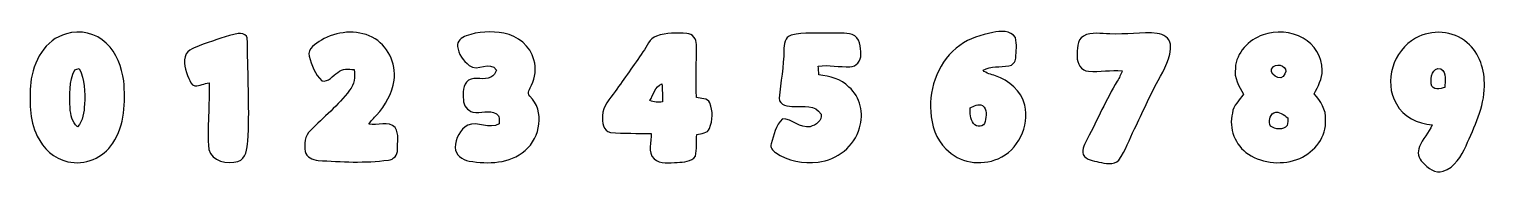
# Model space of a CAD drawing. Header units: centimetres. Extents: x -12.9 to 12.9, y -1.3 to 1.3.
import ezdxf

# ---------------------------------------------------------------- set-up
doc = ezdxf.new("R2010")
doc.units = ezdxf.units.CM
doc.header["$MEASUREMENT"] = 0
doc.layers.add('Camada 1', color=7, linetype='Continuous')

msp = doc.modelspace()

# ---------------------------------------------------------------- linework, layer by layer
at = {"layer": 'Camada 1', "color": 156}
for points, knots in [([(-12.25938, 1.17651), (-12.01632, 1.2506), (-11.73233, 1.18816), (-11.55029, 1.00858), (-11.55029, 1.00858), (-11.36191, 0.83784), (-11.28112, 0.58242), (-11.24196, 0.3383), (-11.24196, 0.3383), (-11.20704, -0.03703), (-11.22151, -0.44484), (-11.43669, -0.76904), (-11.43669, -0.76904), (-11.59933, -1.03292), (-11.93588, -1.16521), (-12.2361, -1.09819), (-12.2361, -1.09819), (-12.47775, -1.04598), (-12.67601, -0.8643), (-12.77654, -0.64206), (-12.77654, -0.64206), (-12.92189, -0.34783), (-12.9166, -0.00987), (-12.89402, 0.30973), (-12.89402, 0.30973), (-12.84816, 0.67768), (-12.64425, 1.07667), (-12.25938, 1.17651)], [0, 0, 0, 0, 0.125, 0.125, 0.125, 0.125, 0.25, 0.25, 0.25, 0.25, 0.375, 0.375, 0.375, 0.375, 0.5, 0.5, 0.5, 0.5, 0.625, 0.625, 0.625, 0.625, 0.75, 0.75, 0.75, 0.75, 1, 1, 1, 1]), ([(-9.81498, 0.99589), (-9.6139, 1.06257), (-9.41598, 1.14582), (-9.20608, 1.18109), (-9.20608, 1.18109), (-9.15175, 1.19591), (-9.10166, 1.16945), (-9.05898, 1.1377), (-9.05898, 1.1377), (-9.03393, 1.05516), (-9.04381, 0.96731), (-9.04134, 0.88229), (-9.04134, 0.88229), (-9.03534, 0.34536), (-9.00324, -0.19297), (-9.03604, -0.72989), (-9.03604, -0.72989), (-9.05333, -0.86184), (-9.06004, -1.04598), (-9.21173, -1.09502), (-9.21173, -1.09502), (-9.39905, -1.14406), (-9.67634, -1.09361), (-9.73067, -0.87806), (-9.73067, -0.87806), (-9.75959, -0.48331), (-9.71373, -0.08748), (-9.72502, 0.30726), (-9.72502, 0.30726), (-9.80898, 0.28821), (-9.89048, 0.25541), (-9.97726, 0.25118), (-9.97726, 0.25118), (-10.04076, 0.26563), (-10.06086, 0.33443), (-10.08732, 0.38488), (-10.08732, 0.38488), (-10.14448, 0.51964), (-10.1988, 0.68121), (-10.13283, 0.82232), (-10.13283, 0.82232), (-10.05734, 0.92321), (-9.9254, 0.94933), (-9.81498, 0.99589)], [0, 0, 0, 0, 0.08333333, 0.08333333, 0.08333333, 0.08333333, 0.16666667, 0.16666667, 0.16666667, 0.16666667, 0.25, 0.25, 0.25, 0.25, 0.33333333, 0.33333333, 0.33333333, 0.33333333, 0.41666667, 0.41666667, 0.41666667, 0.41666667, 0.5, 0.5, 0.5, 0.5, 0.58333333, 0.58333333, 0.58333333, 0.58333333, 0.66666667, 0.66666667, 0.66666667, 0.66666667, 0.75, 0.75, 0.75, 0.75, 0.83333333, 0.83333333, 0.83333333, 0.83333333, 1, 1, 1, 1]), ([(-7.73041, 1.06186), (-7.4609, 1.22202), (-7.10952, 1.26047), (-6.82554, 1.11619), (-6.82554, 1.11619), (-6.55284, 0.97542), (-6.39585, 0.65405), (-6.4389, 0.35172), (-6.4389, 0.35172), (-6.47522, 0.11959), (-6.58741, -0.10054), (-6.75252, -0.26775), (-6.75252, -0.26775), (-6.80084, -0.31891), (-6.84494, -0.37358), (-6.88657, -0.43039), (-6.88657, -0.43039), (-6.73381, -0.45931), (-6.53944, -0.3623), (-6.41879, -0.49072), (-6.41879, -0.49072), (-6.34471, -0.60678), (-6.3814, -0.75423), (-6.37716, -0.88406), (-6.37716, -0.88406), (-6.37292, -0.9793), (-6.44701, -1.05974), (-6.54049, -1.06927), (-6.54049, -1.06927), (-6.95466, -1.12501), (-7.3741, -1.10172), (-7.78932, -1.07456), (-7.78932, -1.07456), (-7.88353, -1.06539), (-7.99641, -1.01881), (-8.01828, -0.91687), (-8.01828, -0.91687), (-8.0398, -0.78705), (-8.02428, -0.63675), (-7.92374, -0.54222), (-7.92374, -0.54222), (-7.68984, -0.30726), (-7.43091, -0.09313), (-7.22982, 0.17215), (-7.22982, 0.17215), (-7.1448, 0.27586), (-7.12328, 0.41098), (-7.1494, 0.5401), (-7.1494, 0.5401), (-7.24817, 0.55068), (-7.35753, 0.55915), (-7.43937, 0.49142), (-7.43937, 0.49142), (-7.52722, 0.4332), (-7.60165, 0.31114), (-7.72195, 0.34183), (-7.72195, 0.34183), (-7.84506, 0.45473), (-7.90292, 0.62194), (-7.94985, 0.77786), (-7.94985, 0.77786), (-7.97242, 0.91756), (-7.83342, 1.00153), (-7.73041, 1.06186)], [0, 0, 0, 0, 0.05882353, 0.05882353, 0.05882353, 0.05882353, 0.11764706, 0.11764706, 0.11764706, 0.11764706, 0.17647059, 0.17647059, 0.17647059, 0.17647059, 0.23529412, 0.23529412, 0.23529412, 0.23529412, 0.29411765, 0.29411765, 0.29411765, 0.29411765, 0.35294118, 0.35294118, 0.35294118, 0.35294118, 0.41176471, 0.41176471, 0.41176471, 0.41176471, 0.47058824, 0.47058824, 0.47058824, 0.47058824, 0.52941176, 0.52941176, 0.52941176, 0.52941176, 0.58823529, 0.58823529, 0.58823529, 0.58823529, 0.64705882, 0.64705882, 0.64705882, 0.64705882, 0.70588235, 0.70588235, 0.70588235, 0.70588235, 0.76470588, 0.76470588, 0.76470588, 0.76470588, 0.82352941, 0.82352941, 0.82352941, 0.82352941, 0.88235294, 0.88235294, 0.88235294, 0.88235294, 1, 1, 1, 1]), ([(-5.15832, 1.13982), (-4.94665, 1.22166), (-4.70923, 1.22449), (-4.48768, 1.18604), (-4.48768, 1.18604), (-4.24144, 1.14335), (-4.0146, 0.9599), (-3.95323, 0.71332), (-3.95323, 0.71332), (-3.90983, 0.56444), (-3.9257, 0.39933), (-4.00015, 0.26317), (-4.00015, 0.26317), (-4.02271, 0.2025), (-4.09222, 0.12347), (-4.02554, 0.06738), (-4.02554, 0.06738), (-3.75813, -0.19685), (-3.8375, -0.66815), (-4.11056, -0.89853), (-4.11056, -0.89853), (-4.3808, -1.13454), (-4.76885, -1.14477), (-5.10504, -1.08584), (-5.10504, -1.08584), (-5.22427, -1.06644), (-5.35552, -0.97542), (-5.35128, -0.84278), (-5.35128, -0.84278), (-5.35235, -0.68615), (-5.26345, -0.52704), (-5.12938, -0.44662), (-5.12938, -0.44662), (-4.94805, -0.36829), (-4.74873, -0.53586), (-4.57164, -0.42121), (-4.57164, -0.42121), (-4.57975, -0.36089), (-4.55259, -0.28046), (-4.61963, -0.24659), (-4.61963, -0.24659), (-4.75156, -0.16932), (-4.90185, -0.23847), (-5.04225, -0.21872), (-5.04225, -0.21872), (-5.13396, -0.18486), (-5.20734, -0.09842), (-5.2077, 0.00212), (-5.2077, 0.00212), (-5.2137, 0.12135), (-5.22427, 0.27128), (-5.11562, 0.35102), (-5.11562, 0.35102), (-4.99533, 0.42862), (-4.83975, 0.33513), (-4.71769, 0.40781), (-4.71769, 0.40781), (-4.66336, 0.4265), (-4.64219, 0.4819), (-4.61926, 0.52916), (-4.61926, 0.52916), (-4.73428, 0.71613), (-4.95757, 0.49035), (-5.10433, 0.61348), (-5.10433, 0.61348), (-5.20876, 0.69639), (-5.29978, 0.81597), (-5.3093, 0.95284), (-5.3093, 0.95284), (-5.32448, 1.04634), (-5.23699, 1.11266), (-5.15832, 1.13982)], [0, 0, 0, 0, 0.05263158, 0.05263158, 0.05263158, 0.05263158, 0.10526316, 0.10526316, 0.10526316, 0.10526316, 0.15789474, 0.15789474, 0.15789474, 0.15789474, 0.21052632, 0.21052632, 0.21052632, 0.21052632, 0.26315789, 0.26315789, 0.26315789, 0.26315789, 0.31578947, 0.31578947, 0.31578947, 0.31578947, 0.36842105, 0.36842105, 0.36842105, 0.36842105, 0.42105263, 0.42105263, 0.42105263, 0.42105263, 0.47368421, 0.47368421, 0.47368421, 0.47368421, 0.52631579, 0.52631579, 0.52631579, 0.52631579, 0.57894737, 0.57894737, 0.57894737, 0.57894737, 0.63157895, 0.63157895, 0.63157895, 0.63157895, 0.68421053, 0.68421053, 0.68421053, 0.68421053, 0.73684211, 0.73684211, 0.73684211, 0.73684211, 0.78947368, 0.78947368, 0.78947368, 0.78947368, 0.84210526, 0.84210526, 0.84210526, 0.84210526, 0.89473684, 0.89473684, 0.89473684, 0.89473684, 1, 1, 1, 1]), ([(-1.77482, 1.13665), (-1.60231, 1.19556), (-1.41605, 1.19167), (-1.23613, 1.18426), (-1.23613, 1.18426), (-1.13841, 1.1818), (-1.06221, 1.08091), (-1.06785, 0.98602), (-1.06785, 0.98602), (-1.0668, 0.67168), (-1.07631, 0.35701), (-1.0689, 0.04268), (-1.0689, 0.04268), (-0.98918, 0.02258), (-0.86924, 0.04056), (-0.83219, -0.05291), (-0.83219, -0.05291), (-0.76658, -0.19402), (-0.77964, -0.36264), (-0.83538, -0.50517), (-0.83538, -0.50517), (-0.86676, -0.59796), (-0.98283, -0.59124), (-1.06045, -0.61277), (-1.06045, -0.61277), (-1.07631, -0.74012), (-1.0555, -0.87171), (-1.08691, -0.9973), (-1.08691, -0.9973), (-1.155, -1.10418), (-1.2954, -1.10101), (-1.40723, -1.10949), (-1.40723, -1.10949), (-1.54515, -1.11407), (-1.7085, -1.14618), (-1.82033, -1.04422), (-1.82033, -1.04422), (-1.94663, -0.92709), (-1.8609, -0.74329), (-1.87218, -0.59513), (-1.87218, -0.59513), (-2.11278, -0.58878), (-2.35513, -0.60218), (-2.59467, -0.57608), (-2.59467, -0.57608), (-2.7245, -0.55174), (-2.75025, -0.39088), (-2.73507, -0.28151), (-2.73507, -0.28151), (-2.73261, -0.10829), (-2.60456, 0.01798), (-2.51178, 0.15063), (-2.51178, 0.15063), (-2.34526, 0.38381), (-2.18227, 0.61911), (-2.01789, 0.85336), (-2.01789, 0.85336), (-1.94522, 0.95284), (-1.90358, 1.09536), (-1.77482, 1.13665)], [0, 0, 0, 0, 0.0625, 0.0625, 0.0625, 0.0625, 0.125, 0.125, 0.125, 0.125, 0.1875, 0.1875, 0.1875, 0.1875, 0.25, 0.25, 0.25, 0.25, 0.3125, 0.3125, 0.3125, 0.3125, 0.375, 0.375, 0.375, 0.375, 0.4375, 0.4375, 0.4375, 0.4375, 0.5, 0.5, 0.5, 0.5, 0.5625, 0.5625, 0.5625, 0.5625, 0.625, 0.625, 0.625, 0.625, 0.6875, 0.6875, 0.6875, 0.6875, 0.75, 0.75, 0.75, 0.75, 0.8125, 0.8125, 0.8125, 0.8125, 0.875, 0.875, 0.875, 0.875, 1, 1, 1, 1]), ([(0.61806, 1.15147), (0.84172, 1.21002), (1.07667, 1.18215), (1.30527, 1.18991), (1.30527, 1.18991), (1.43651, 1.18356), (1.57302, 1.20332), (1.7011, 1.16699), (1.7011, 1.16699), (1.83761, 1.10666), (1.85278, 0.9398), (1.85208, 0.80926), (1.85208, 0.80926), (1.86019, 0.70272), (1.77305, 0.58384), (1.66051, 0.59019), (1.66051, 0.59019), (1.4725, 0.5842), (1.28551, 0.62793), (1.09784, 0.60395), (1.09784, 0.60395), (1.10067, 0.55245), (1.10384, 0.50058), (1.10771, 0.44874), (1.10771, 0.44874), (1.29892, 0.41945), (1.50388, 0.37747), (1.64253, 0.23035), (1.64253, 0.23035), (1.84255, 0.05396), (1.91065, -0.24306), (1.8295, -0.49423), (1.8295, -0.49423), (1.74166, -0.82515), (1.42945, -1.06715), (1.09466, -1.10559), (1.09466, -1.10559), (0.83326, -1.13417), (0.55491, -1.08691), (0.33584, -0.93556), (0.33584, -0.93556), (0.28645, -0.90028), (0.23247, -0.84349), (0.2607, -0.77823), (0.2607, -0.77823), (0.30833, -0.62618), (0.33867, -0.45084), (0.45895, -0.33796), (0.45895, -0.33796), (0.635, -0.3309), (0.76941, -0.51047), (0.95144, -0.47483), (0.95144, -0.47483), (1.05092, -0.44803), (1.17333, -0.36971), (1.14582, -0.24977), (1.14582, -0.24977), (1.04598, -0.08361), (0.83185, -0.11782), (0.66852, -0.1157), (0.66852, -0.1157), (0.5669, -0.1143), (0.40604, -0.10089), (0.40216, 0.0321), (0.40216, 0.0321), (0.42827, 0.31608), (0.48472, 0.5976), (0.48506, 0.8837), (0.48506, 0.8837), (0.49318, 0.98212), (0.496, 1.12747), (0.61806, 1.15147)], [0, 0, 0, 0, 0.05263158, 0.05263158, 0.05263158, 0.05263158, 0.10526316, 0.10526316, 0.10526316, 0.10526316, 0.15789474, 0.15789474, 0.15789474, 0.15789474, 0.21052632, 0.21052632, 0.21052632, 0.21052632, 0.26315789, 0.26315789, 0.26315789, 0.26315789, 0.31578947, 0.31578947, 0.31578947, 0.31578947, 0.36842105, 0.36842105, 0.36842105, 0.36842105, 0.42105263, 0.42105263, 0.42105263, 0.42105263, 0.47368421, 0.47368421, 0.47368421, 0.47368421, 0.52631579, 0.52631579, 0.52631579, 0.52631579, 0.57894737, 0.57894737, 0.57894737, 0.57894737, 0.63157895, 0.63157895, 0.63157895, 0.63157895, 0.68421053, 0.68421053, 0.68421053, 0.68421053, 0.73684211, 0.73684211, 0.73684211, 0.73684211, 0.78947368, 0.78947368, 0.78947368, 0.78947368, 0.84210526, 0.84210526, 0.84210526, 0.84210526, 0.89473684, 0.89473684, 0.89473684, 0.89473684, 1, 1, 1, 1]), ([(3.6135, 0.97155), (3.78283, 1.10137), (3.99345, 1.15639), (4.1984, 1.20085), (4.1984, 1.20085), (4.33563, 1.22731), (4.51167, 1.24388), (4.59916, 1.10878), (4.59916, 1.10878), (4.6302, 0.9906), (4.61362, 0.86642), (4.6048, 0.74648), (4.6048, 0.74648), (4.60199, 0.6798), (4.54837, 0.61241), (4.4792, 0.60783), (4.4792, 0.60783), (4.32681, 0.5842), (4.16594, 0.60325), (4.02342, 0.53162), (4.02342, 0.53162), (4.07882, 0.46496), (4.17089, 0.46214), (4.24602, 0.42969), (4.24602, 0.42969), (4.48697, 0.34924), (4.70181, 0.1584), (4.76815, -0.09207), (4.76815, -0.09207), (4.85315, -0.46884), (4.6475, -0.89076), (4.29083, -1.04422), (4.29083, -1.04422), (3.98638, -1.17792), (3.59163, -1.11901), (3.36515, -0.86747), (3.36515, -0.86747), (3.18664, -0.69885), (3.1115, -0.45084), (3.09421, -0.21201), (3.09421, -0.21201), (3.06105, 0.23388), (3.24238, 0.70872), (3.6135, 0.97155)], [0, 0, 0, 0, 0.08333333, 0.08333333, 0.08333333, 0.08333333, 0.16666667, 0.16666667, 0.16666667, 0.16666667, 0.25, 0.25, 0.25, 0.25, 0.33333333, 0.33333333, 0.33333333, 0.33333333, 0.41666667, 0.41666667, 0.41666667, 0.41666667, 0.5, 0.5, 0.5, 0.5, 0.58333333, 0.58333333, 0.58333333, 0.58333333, 0.66666667, 0.66666667, 0.66666667, 0.66666667, 0.75, 0.75, 0.75, 0.75, 0.83333333, 0.83333333, 0.83333333, 0.83333333, 1, 1, 1, 1]), ([(6.27873, 1.17686), (6.5592, 1.15639), (6.8393, 1.21425), (7.11941, 1.18463), (7.11941, 1.18463), (7.22417, 1.17264), (7.34272, 1.10489), (7.35365, 0.98989), (7.35365, 0.98989), (7.36917, 0.75423), (7.24464, 0.54327), (7.1321, 0.34607), (7.1321, 0.34607), (6.97971, 0.06702), (6.8587, -0.22718), (6.71583, -0.51082), (6.71583, -0.51082), (6.62233, -0.69708), (6.55496, -0.89782), (6.43748, -1.07102), (6.43748, -1.07102), (6.34364, -1.16204), (6.19583, -1.12535), (6.08083, -1.10455), (6.08083, -1.10455), (5.98311, -1.07843), (5.85681, -1.07068), (5.80354, -0.97084), (5.80354, -0.97084), (5.77356, -0.86924), (5.8374, -0.77505), (5.87869, -0.68721), (5.87869, -0.68721), (6.05825, -0.34783), (6.211, 0.00599), (6.40927, 0.33584), (6.40927, 0.33584), (6.44384, 0.39334), (6.4724, 0.45402), (6.49569, 0.51681), (6.49569, 0.51681), (6.29637, 0.53974), (6.0974, 0.49354), (5.89845, 0.51047), (5.89845, 0.51047), (5.77003, 0.52034), (5.68783, 0.65263), (5.69841, 0.77364), (5.69841, 0.77364), (5.69948, 0.89817), (5.68607, 1.06327), (5.80918, 1.1377), (5.80918, 1.1377), (5.95205, 1.21778), (6.12315, 1.1751), (6.27873, 1.17686)], [0, 0, 0, 0, 0.06666667, 0.06666667, 0.06666667, 0.06666667, 0.13333333, 0.13333333, 0.13333333, 0.13333333, 0.2, 0.2, 0.2, 0.2, 0.26666667, 0.26666667, 0.26666667, 0.26666667, 0.33333333, 0.33333333, 0.33333333, 0.33333333, 0.4, 0.4, 0.4, 0.4, 0.46666667, 0.46666667, 0.46666667, 0.46666667, 0.53333333, 0.53333333, 0.53333333, 0.53333333, 0.6, 0.6, 0.6, 0.6, 0.66666667, 0.66666667, 0.66666667, 0.66666667, 0.73333333, 0.73333333, 0.73333333, 0.73333333, 0.8, 0.8, 0.8, 0.8, 0.86666667, 0.86666667, 0.86666667, 0.86666667, 1, 1, 1, 1]), ([(8.99759, 1.15675), (9.22867, 1.24001), (9.49325, 1.21849), (9.70808, 1.10067), (9.70808, 1.10067), (9.91093, 0.98636), (10.05134, 0.76446), (10.04851, 0.52916), (10.04851, 0.52916), (10.0524, 0.37606), (9.97267, 0.24058), (9.90706, 0.10795), (9.90706, 0.10795), (10.02242, -0.01729), (10.12048, -0.17463), (10.1099, -0.35207), (10.1099, -0.35207), (10.12647, -0.65017), (9.91693, -0.92287), (9.65234, -1.03998), (9.65234, -1.03998), (9.35848, -1.15851), (9.00394, -1.14053), (8.73724, -0.96237), (8.73724, -0.96237), (8.50159, -0.80785), (8.38446, -0.50482), (8.45255, -0.23176), (8.45255, -0.23176), (8.47372, -0.09806), (8.57566, -0.00316), (8.6508, 0.10159), (8.6508, 0.10159), (8.56896, 0.242), (8.47831, 0.39546), (8.50618, 0.56515), (8.50618, 0.56515), (8.5217, 0.84242), (8.74006, 1.07526), (8.99759, 1.15675)], [0, 0, 0, 0, 0.09090909, 0.09090909, 0.09090909, 0.09090909, 0.18181818, 0.18181818, 0.18181818, 0.18181818, 0.27272727, 0.27272727, 0.27272727, 0.27272727, 0.36363636, 0.36363636, 0.36363636, 0.36363636, 0.45454545, 0.45454545, 0.45454545, 0.45454545, 0.54545455, 0.54545455, 0.54545455, 0.54545455, 0.63636364, 0.63636364, 0.63636364, 0.63636364, 0.72727273, 0.72727273, 0.72727273, 0.72727273, 0.81818182, 0.81818182, 0.81818182, 0.81818182, 1, 1, 1, 1]), ([(11.70869, 1.09784), (11.99232, 1.26083), (12.3758, 1.23506), (12.62486, 1.01881), (12.62486, 1.01881), (12.84676, 0.83219), (12.93883, 0.52987), (12.93001, 0.24729), (12.93001, 0.24729), (12.92718, -0.13124), (12.75362, -0.47695), (12.60439, -0.81526), (12.60439, -0.81526), (12.52149, -1.00047), (12.40367, -1.19944), (12.1987, -1.26505), (12.1987, -1.26505), (12.05793, -1.3148), (11.92459, -1.21002), (11.83462, -1.11266), (11.83462, -1.11266), (11.75702, -1.04174), (11.73551, -0.92499), (11.775, -0.82902), (11.775, -0.82902), (11.83216, -0.69037), (11.94187, -0.58137), (11.99973, -0.44272), (11.99973, -0.44272), (11.74643, -0.42228), (11.48856, -0.29845), (11.3658, -0.06702), (11.3658, -0.06702), (11.13225, 0.32985), (11.31252, 0.88053), (11.70869, 1.09784)], [0, 0, 0, 0, 0.1, 0.1, 0.1, 0.1, 0.2, 0.2, 0.2, 0.2, 0.3, 0.3, 0.3, 0.3, 0.4, 0.4, 0.4, 0.4, 0.5, 0.5, 0.5, 0.5, 0.6, 0.6, 0.6, 0.6, 0.7, 0.7, 0.7, 0.7, 0.8, 0.8, 0.8, 0.8, 1, 1, 1, 1]), ([(-12.10909, 0.53869), (-12.10909, 0.53869), (-12.10909, 0.53869), (-12.10909, 0.53869), (-12.10909, 0.53869), (-12.21245, 0.32702), (-12.20434, 0.08748), (-12.19411, -0.14181), (-12.19411, -0.14181), (-12.18494, -0.26282), (-12.15918, -0.39475), (-12.06252, -0.47766), (-12.06252, -0.47766), (-11.96093, -0.369), (-11.94681, -0.21412), (-11.93729, -0.07301), (-11.93729, -0.07301), (-11.92988, 0.14005), (-11.9253, 0.36653), (-12.03536, 0.55738), (-12.03536, 0.55738), (-12.0537, 0.55279), (-12.09075, 0.54327), (-12.10909, 0.53869)], [0, 0, 0, 0, 0.14285714, 0.14285714, 0.14285714, 0.14285714, 0.28571429, 0.28571429, 0.28571429, 0.28571429, 0.42857143, 0.42857143, 0.42857143, 0.42857143, 0.57142857, 0.57142857, 0.57142857, 0.57142857, 0.71428571, 0.71428571, 0.71428571, 0.71428571, 1, 1, 1, 1]), ([(9.1842, 0.59372), (9.1842, 0.59372), (9.1842, 0.59372), (9.1842, 0.59372), (9.1842, 0.59372), (9.03605, 0.47907), (9.33732, 0.29069), (9.38635, 0.46496), (9.38635, 0.46496), (9.45232, 0.58949), (9.2724, 0.66674), (9.1842, 0.59372)], [0, 0, 0, 0, 0.25, 0.25, 0.25, 0.25, 0.5, 0.5, 0.5, 0.5, 1, 1, 1, 1]), ([(11.98527, 0.28504), (11.98527, 0.28504), (11.98527, 0.28504), (11.98527, 0.28504), (11.98527, 0.28504), (12.00185, 0.16228), (12.14861, 0.19967), (12.2301, 0.22365), (12.2301, 0.22365), (12.22587, 0.33301), (12.26431, 0.48119), (12.15672, 0.55245), (12.15672, 0.55245), (12.00467, 0.59477), (11.96939, 0.39441), (11.98527, 0.28504)], [0, 0, 0, 0, 0.2, 0.2, 0.2, 0.2, 0.4, 0.4, 0.4, 0.4, 0.6, 0.6, 0.6, 0.6, 1, 1, 1, 1]), ([(-1.89476, -0.01057), (-1.89476, -0.01057), (-1.89476, -0.01057), (-1.89476, -0.01057), (-1.89476, -0.01057), (-1.82316, -0.04234), (-1.7459, -0.04621), (-1.66899, -0.03352), (-1.66899, -0.03352), (-1.66828, 0.07301), (-1.67323, 0.17921), (-1.68168, 0.28504), (-1.68168, 0.28504), (-1.80481, 0.24165), (-1.83127, 0.08924), (-1.89476, -0.01057)], [0, 0, 0, 0, 0.2, 0.2, 0.2, 0.2, 0.4, 0.4, 0.4, 0.4, 0.6, 0.6, 0.6, 0.6, 1, 1, 1, 1]), ([(3.79552, -0.14111), (3.79552, -0.14111), (3.79552, -0.14111), (3.79552, -0.14111), (3.79552, -0.14111), (3.79411, -0.23529), (3.79589, -0.33725), (3.85375, -0.41733), (3.85375, -0.41733), (3.90418, -0.49494), (4.04529, -0.48083), (4.06364, -0.38276), (4.06364, -0.38276), (4.07952, -0.29104), (4.10562, -0.16157), (4.01567, -0.09947), (4.01567, -0.09947), (3.94017, -0.06173), (3.86186, -0.10653), (3.79552, -0.14111)], [0, 0, 0, 0, 0.16666667, 0.16666667, 0.16666667, 0.16666667, 0.33333333, 0.33333333, 0.33333333, 0.33333333, 0.5, 0.5, 0.5, 0.5, 0.66666667, 0.66666667, 0.66666667, 0.66666667, 1, 1, 1, 1]), ([(9.18951, -0.22754), (9.18951, -0.22754), (9.18951, -0.22754), (9.18951, -0.22754), (9.18951, -0.22754), (9.11083, -0.27834), (9.09143, -0.3824), (9.12953, -0.46496), (9.12953, -0.46496), (9.21349, -0.52846), (9.35496, -0.54044), (9.42764, -0.45295), (9.42764, -0.45295), (9.43468, -0.40781), (9.43856, -0.3623), (9.43856, -0.31679), (9.43856, -0.31679), (9.36518, -0.26811), (9.28511, -0.1919), (9.18951, -0.22754)], [0, 0, 0, 0, 0.16666667, 0.16666667, 0.16666667, 0.16666667, 0.33333333, 0.33333333, 0.33333333, 0.33333333, 0.5, 0.5, 0.5, 0.5, 0.66666667, 0.66666667, 0.66666667, 0.66666667, 1, 1, 1, 1])]:
    msp.add_open_spline(points, degree=3, knots=knots, dxfattribs=at)

doc.saveas('drawing.dxf')
